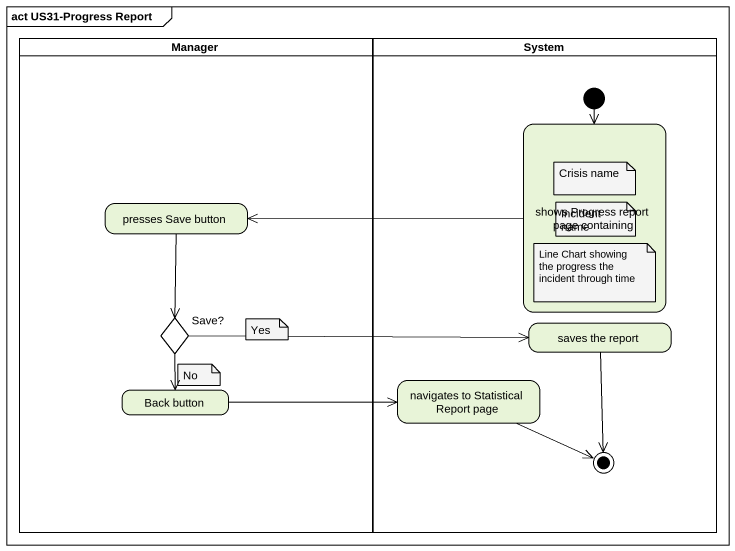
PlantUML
@startuml
mainframe act US31-Progress Report
hide empty description
state Manager <<partition>> {
  state "presses Save button" as presses_Save_button
  state "Save?" as Save <<choice>>
  state "Back button" as Back_button
}
state System <<partition>> {
  state "shows Progress report page containing" as shows_Progress_report_page
  state "saves the report" as saves_the_report
  state "navigates to Statistical Report page" as navigates_to_Statistical
  [*] --> shows_Progress_report_page
  saves_the_report --> [*]
  navigates_to_Statistical -right-> [*]
}
shows_Progress_report_page -left-> presses_Save_button
presses_Save_button --> Save
Save -right-> saves_the_report
Save --> Back_button
Back_button -right-> navigates_to_Statistical
note as N1
  Crisis name
end note
note as N2
  Incident name
end note
note as N3
  Line Chart showing the progress the incident through time
end note
note as N4
  Yes
end note
note as N5
  No
end note
@enduml
